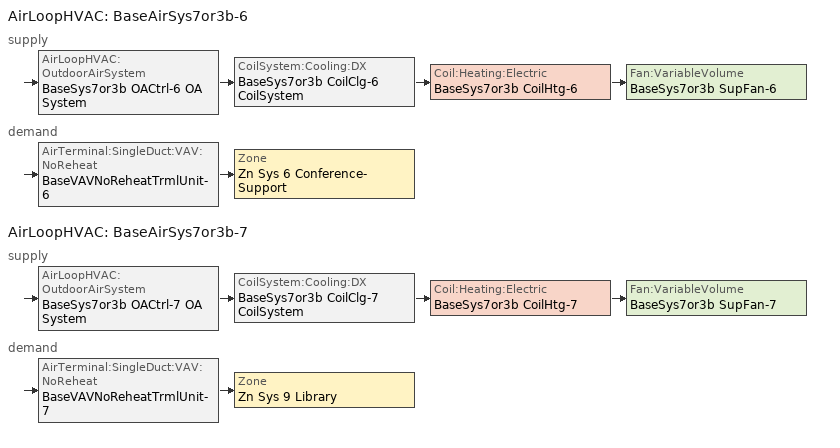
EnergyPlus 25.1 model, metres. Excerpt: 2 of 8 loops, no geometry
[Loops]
AirLoopHVAC 'BaseAirSys7or3b-6'
 supply: AirLoopHVAC:OutdoorAirSystem 'BaseSys7or3b OACtrl-6 OA System' > CoilSystem:Cooling:DX 'BaseSys7or3b CoilClg-6 CoilSystem' > Coil:Heating:Electric 'BaseSys7or3b CoilHtg-6' > Fan:VariableVolume 'BaseSys7or3b SupFan-6'
 demand: AirTerminal:SingleDuct:VAV:NoReheat 'BaseVAVNoReheatTrmlUnit-6' > Zone 'Zn Sys 6 Conference-Support'
AirLoopHVAC 'BaseAirSys7or3b-7'
 supply: AirLoopHVAC:OutdoorAirSystem 'BaseSys7or3b OACtrl-7 OA System' > CoilSystem:Cooling:DX 'BaseSys7or3b CoilClg-7 CoilSystem' > Coil:Heating:Electric 'BaseSys7or3b CoilHtg-7' > Fan:VariableVolume 'BaseSys7or3b SupFan-7'
 demand: AirTerminal:SingleDuct:VAV:NoReheat 'BaseVAVNoReheatTrmlUnit-7' > Zone 'Zn Sys 9 Library'
[ZoneControl:Thermostat] Temperature Difference Between Cutout And Setpoint {deltaC}=0
Name | Zone or ZoneList | Control Type Schedule | Control 1
Zn Sys 6 Conference-Support Thermostat | Zn Sys 6 Conference-Support | Zn Sys 6 Conference-Support Thermostat Schedule | Zn Sys 6 Conference-Support Thermostat
Zn Sys 9 Library Thermostat | Zn Sys 9 Library | Zn Sys 9 Library Thermostat Schedule | Zn Sys 9 Library Thermostat
[ThermostatSetpoint:DualSetpoint] Heating Setpoint Temperature Schedule=OfficeHtgSetpt; Cooling Setpoint Temperature Schedule=OfficeClgSetpt
Zn Sys 6 Conference-Support Thermostat; Zn Sys 9 Library Thermostat
[Fan:ZoneExhaust] Availability Schedule=OfficeHVACAvail; Fan Total Efficiency=0.6; Pressure Rise {Pa}=0; System Availability Manager Coupling Mode=Decoupled; Balanced Exhaust Fraction Schedule=On
Name | Maximum Flow Rate {m3/s}
Zn Sys 6 Conference-Support BaseExhFan | 0.319381
Zn Sys 9 Library BaseExhFan | 0.129452
[AirTerminal:SingleDuct:VAV:NoReheat] Availability Schedule=Always On Discrete; Maximum Air Flow Rate {m3/s}=Autosize; Zone Minimum Air Flow Input Method=FixedFlowRate; Constant Minimum Air Flow Fraction=0.3
Name | Fixed Minimum Air Flow Rate {m3/s}
BaseVAVNoReheatTrmlUnit-6 | 0.317532
BaseVAVNoReheatTrmlUnit-7 | 0.128703
[Zone equipment]
Zn Sys 6 Conference-Support: Zn Sys 6 Conference-Support BaseExhFan, BaseVAVNoReheatTrmlUnit-6
Zn Sys 9 Library: Zn Sys 9 Library BaseExhFan, BaseVAVNoReheatTrmlUnit-7
[Sizing:Zone] Zone Cooling Design Supply Air Temperature Input Method=TemperatureDifference; Zone Cooling Design Supply Air Temperature {C}=14; Zone Cooling Design Supply Air Temperature Difference {deltaC}=11.1111; Zone Heating Design Supply Air Temperature Input Method=TemperatureDifference; Zone Heating Design Supply Air Temperature {C}=40; Zone Heating Design Supply Air Temperature Difference {deltaC}=13.8889; Zone Cooling Design Supply Air Humidity Ratio {kgWater/kgDryAir}=0.0085; Zone Heating Design Supply Air Humidity Ratio {kgWater/kgDryAir}=0.008; Zone Heating Sizing Factor=1; Zone Cooling Sizing Factor=1; Cooling Design Air Flow Method=DesignDay; Cooling Design Air Flow Rate {m3/s}=0; Cooling Minimum Air Flow per Zone Floor Area {m3/s-m2}=0; Cooling Minimum Air Flow {m3/s}=0; Cooling Minimum Air Flow Fraction=0; Heating Design Air Flow Method=DesignDayWithLimit; Heating Design Air Flow Rate {m3/s}=0; Heating Maximum Air Flow per Zone Floor Area {m3/s-m2}=0; Heating Maximum Air Flow {m3/s}=0; Heating Maximum Air Flow Fraction=0.5; Account for Dedicated Outdoor Air System=No; Zone Load Sizing Method=Sensible Load Only No Latent Load; Zone Latent Cooling Design Supply Air Humidity Ratio Input Method=HumidityRatioDifference; Zone Cooling Design Supply Air Humidity Ratio Difference {kgWater/kgDryAir}=0.005; Zone Latent Heating Design Supply Air Humidity Ratio Input Method=HumidityRatioDifference; Zone Humidification Design Supply Air Humidity Ratio Difference {kgWater/kgDryAir}=0.005; Type of Space Sum to Use=Coincident
Name | Design Specification Outdoor Air Object
Zn Sys 6 Conference-Support | Zn Sys 6 Conference-Support Design Specification Outdoor Air
Zn Sys 9 Library | Zn Sys 9 Library Design Specification Outdoor Air
[DesignSpecification:OutdoorAir] Outdoor Air Method=Maximum; Outdoor Air Flow per Person {m3/s-person}=0; Outdoor Air Flow per Zone {m3/s}=0; Outdoor Air Flow Air Changes per Hour {1/hr}=0
Name | Outdoor Air Flow per Zone Floor Area {m3/s-m2}
Zn Sys 6 Conference-Support Design Specification Outdoor Air | 0.0025146
Zn Sys 9 Library Design Specification Outdoor Air | 0.000762
[AirLoopHVAC] Design Supply Air Flow Rate {m3/s}=AutoSize; Design Return Air Flow Fraction of Supply Air Flow=1
BaseAirSys7or3b-6; BaseAirSys7or3b-7
[Sizing:System] Type of Load to Size On=Sensible; Design Outdoor Air Flow Rate {m3/s}=Autosize; Central Heating Maximum System Air Flow Ratio=0.5; Preheat Design Temperature {C}=5.68434e-14; Preheat Design Humidity Ratio {kgWater/kgDryAir}=0; Precool Design Temperature {C}=5.68434e-14; Precool Design Humidity Ratio {kgWater/kgDryAir}=0; Central Cooling Design Supply Air Temperature {C}=12.7778; Central Heating Design Supply Air Temperature {C}=35; Type of Zone Sum to Use=NonCoincident; 100% Outdoor Air in Cooling=No; 100% Outdoor Air in Heating=No; Central Cooling Design Supply Air Humidity Ratio {kgWater/kgDryAir}=0.0085; Central Heating Design Supply Air Humidity Ratio {kgWater/kgDryAir}=0.008; Cooling Supply Air Flow Rate Method=DesignDay; Cooling Supply Air Flow Rate {m3/s}=0; Cooling Supply Air Flow Rate Per Floor Area {m3/s-m2}=0.00996765; Cooling Fraction of Autosized Cooling Supply Air Flow Rate=1; Cooling Supply Air Flow Rate Per Unit Cooling Capacity {m3/s-W}=3.94755e-05; Heating Supply Air Flow Rate Method=DesignDay; Heating Supply Air Flow Rate {m3/s}=0; Heating Supply Air Flow Rate Per Floor Area {m3/s-m2}=0.00996765; Heating Fraction of Autosized Heating Supply Air Flow Rate=1; Heating Fraction of Autosized Cooling Supply Air Flow Rate=1; Heating Supply Air Flow Rate Per Unit Heating Capacity {m3/s-W}=3.15882e-05; System Outdoor Air Method=ZoneSum; Zone Maximum Outdoor Air Fraction=1; Cooling Design Capacity Method=CoolingDesignCapacity; Cooling Design Capacity {W}=Autosize; Cooling Design Capacity Per Floor Area {W/m2}=234.7; Fraction of Autosized Cooling Design Capacity=1; Heating Design Capacity Method=HeatingDesignCapacity; Heating Design Capacity {W}=Autosize; Heating Design Capacity Per Floor Area {W/m2}=157; Fraction of Autosized Heating Design Capacity=1; Central Cooling Capacity Control Method=OnOff; Occupant Diversity=Autosize
BaseAirSys7or3b-6; BaseAirSys7or3b-7
[AvailabilityManager:NightCycle] Applicability Schedule=Always On Discrete; Fan Schedule=OfficeHVACAvail; Control Type=CycleOnControlZone; Thermostat Tolerance {deltaC}=1.11111; Cycling Run Time Control Type=ThermostatWithMinimumRunTime; Cycling Run Time {s}=900
Name | Control Zone or Zone List
Availability Manager Night Cycle 6 | Zn Sys 6 Conference-Support
Availability Manager Night Cycle 8 | Zn Sys 9 Library
[Controller:OutdoorAir] Minimum Outdoor Air Flow Rate {m3/s}=0; Maximum Outdoor Air Flow Rate {m3/s}=Autosize; Economizer Control Type=NoEconomizer; Economizer Control Action Type=ModulateFlow; Economizer Maximum Limit Enthalpy {J/kg}=64000; Lockout Type=NoLockout; Minimum Limit Type=FixedMinimum; High Humidity Control=No; High Humidity Outdoor Air Flow Ratio=1; Control High Indoor Humidity Based on Outdoor Humidity Ratio=Yes; Heat Recovery Bypass Control Type=BypassWhenOAFlowGreaterThanMinimum; Economizer Operation Staging=InterlockedWithMechanicalCooling
Name | Minimum Outdoor Air Schedule | Mechanical Ventilation Controller
BaseSys7or3b OACtrl-6 | BaseSys7or3b OACtrl-6 Schedule | BaseSys7or3b OACtrl-6 Mech Vent Controller
BaseSys7or3b OACtrl-7 | BaseSys7or3b OACtrl-7 Schedule | BaseSys7or3b OACtrl-7 Mech Vent Controller
[Controller:MechanicalVentilation] Demand Controlled Ventilation=No; System Outdoor Air Method=ZoneSum
Name | Availability Schedule | Zone or ZoneList Name 1 | Design Specification Outdoor Air Object Name 1
BaseSys7or3b OACtrl-6 Mech Vent Controller | BaseSys7or3b OACtrl-6 Schedule | Zn Sys 6 Conference-Support | Zn Sys 6 Conference-Support Design Specification Outdoor Air
BaseSys7or3b OACtrl-7 Mech Vent Controller | BaseSys7or3b OACtrl-7 Schedule | Zn Sys 9 Library | Zn Sys 9 Library Design Specification Outdoor Air
[SetpointManager:MixedAir] Control Variable=Temperature
Name | Setpoint Node or NodeList
BaseSys7or3b OACtrl-6 OA System Mixed Air Node OS Default SPM | BaseSys7or3b OACtrl-6 OA System Mixed Air Node
BaseSys7or3b CoilClg-6 Outlet Node OS Default SPM | BaseSys7or3b CoilClg-6 Outlet Node
BaseSys7or3b CoilHtg-6 Outlet Node OS Default SPM | BaseSys7or3b CoilHtg-6 Outlet Node
BaseSys7or3b OACtrl-7 OA System Mixed Air Node OS Default SPM | BaseSys7or3b OACtrl-7 OA System Mixed Air Node
BaseSys7or3b CoilClg-7 Outlet Node OS Default SPM | BaseSys7or3b CoilClg-7 Outlet Node
BaseSys7or3b CoilHtg-7 Outlet Node OS Default SPM | BaseSys7or3b CoilHtg-7 Outlet Node
[CoilSystem:Cooling:DX] Availability Schedule=Always On Discrete
Name | Cooling Coil
BaseSys7or3b CoilClg-6 CoilSystem | BaseSys7or3b CoilClg-6
BaseSys7or3b CoilClg-7 CoilSystem | BaseSys7or3b CoilClg-7
[Coil:Cooling:DX:SingleSpeed] Availability Schedule=Always On Discrete; Gross Rated Total Cooling Capacity {W}=Autosize; Gross Rated Sensible Heat Ratio=Autosize; Gross Rated Cooling COP {W/W}=3; Rated Air Flow Rate {m3/s}=Autosize; Rated Evaporator Fan Power Per Volume Flow Rate 2017 {W/(m3/s)}=773.3; Rated Evaporator Fan Power Per Volume Flow Rate 2023 {W/(m3/s)}=934.4; Total Cooling Capacity Function of Temperature Curve=CoilClgDXQRatio_fTwbToadbSI; Total Cooling Capacity Function of Flow Fraction Curve=CoilClgDXSnglQRatio_fCFMRatio; Energy Input Ratio Function of Temperature Curve=CoilClgDXEIRRatio_fTwbToadbSI; Energy Input Ratio Function of Flow Fraction Curve=CoilClgDXSnglEIRRatio_fCFMRatio; Part Load Fraction Correlation Curve=CoilClgDXEIRRatio_fQFrac; Minimum Outdoor Dry-Bulb Temperature for Compressor Operation {C}=-25; Nominal Time for Condensate Removal to Begin {s}=0; Ratio of Initial Moisture Evaporation Rate and Steady State Latent Capacity=0; Maximum Cycling Rate {cycles/hr}=0; Latent Capacity Time Constant {s}=0; Condenser Type=AirCooled; Evaporative Condenser Effectiveness=0.9; Evaporative Condenser Air Flow Rate {m3/s}=Autosize; Evaporative Condenser Pump Rated Power Consumption {W}=Autosize; Crankcase Heater Capacity {W}=0; Maximum Outdoor Dry-Bulb Temperature for Crankcase Heater Operation {C}=10; Basin Heater Capacity {W/K}=0; Basin Heater Setpoint Temperature {C}=2
BaseSys7or3b CoilClg-6; BaseSys7or3b CoilClg-7
[SetpointManager:SingleZone:Reheat] Control Variable=Temperature; Minimum Supply Air Temperature {C}=12.7778; Maximum Supply Air Temperature {C}=35
Name | Control Zone | Setpoint Node or NodeList
Setpoint Manager Single Zone Reheat 6 | Zn Sys 6 Conference-Support | BaseSys7or3b SupFan-6 Outlet Node
Setpoint Manager Single Zone Reheat 8 | Zn Sys 9 Library | BaseSys7or3b SupFan-7 Outlet Node
[Coil:Heating:Electric] Availability Schedule=Always On Discrete; Efficiency=1; Nominal Capacity {W}=Autosize
BaseSys7or3b CoilHtg-6; BaseSys7or3b CoilHtg-7
[Fan:VariableVolume] Availability Schedule=OfficeHVACAvail; Fan Total Efficiency=1; Pressure Rise {Pa}=0; Maximum Flow Rate {m3/s}=AutoSize; Fan Power Minimum Flow Rate Input Method=FixedFlowRate; Fan Power Minimum Flow Fraction=0; Fan Power Minimum Air Flow Rate {m3/s}=0; Motor Efficiency=1; Motor In Airstream Fraction=1; Fan Power Coefficient 1=0.027828; Fan Power Coefficient 2=0.026583; Fan Power Coefficient 3=-0.087069; Fan Power Coefficient 4=1.03092; Fan Power Coefficient 5=0
BaseSys7or3b SupFan-6; BaseSys7or3b SupFan-7
[Schedule:Year]
OfficeHtgSetpt: OfficeHtgSetptWk, 1, 1, 12, 31
OfficeClgSetpt: OfficeClgSetptWk, 1, 1, 12, 31
OfficeHVACAvail: OfficeHVACAvailWk, 1, 1, 12, 31
On: OnWk, 1, 1, 12, 31
BaseSys7or3b OACtrl-6 Schedule: BaseSys7or3b OACtrl-6 Schedule Week 1, 1, 1, 12, 31
BaseSys7or3b OACtrl-7 Schedule: BaseSys7or3b OACtrl-7 Schedule Week 1, 1, 1, 12, 31
[Schedule:Week:Daily]
OfficeHtgSetptWk: OfficeHtgSetptSun, OfficeHtgSetptWD, OfficeHtgSetptWD, OfficeHtgSetptWD, OfficeHtgSetptWD, OfficeHtgSetptWD, OfficeHtgSetptSat, OfficeHtgSetptSun, OfficeHtgSetptWD, OfficeHtgSetptWD, OfficeHtgSetptSun, OfficeHtgSetptSun
OfficeClgSetptWk: OfficeClgSetptSun, OfficeClgSetptWD, OfficeClgSetptWD, OfficeClgSetptWD, OfficeClgSetptWD, OfficeClgSetptWD, OfficeClgSetptSat, OfficeClgSetptSun, OfficeClgSetptWD, OfficeClgSetptWD, OfficeClgSetptSun, OfficeClgSetptSun
OfficeHVACAvailWk: OfficeHVACAvailSun, OfficeHVACAvailWD, OfficeHVACAvailWD, OfficeHVACAvailWD, OfficeHVACAvailWD, OfficeHVACAvailWD, OfficeHVACAvailSat, OfficeHVACAvailSun, AllOnHVACAvailDay, AllOnHVACAvailDay, OfficeHVACAvailSun, OfficeHVACAvailSun
OnWk: OnDay, OnDay, OnDay, OnDay, OnDay, OnDay, OnDay, OnDay, OnDay, OnDay, OnDay, OnDay
BaseSys7or3b OACtrl-6 Schedule Week 1: BaseSys7or3b OACtrl-6 Schedule Week 1 Sunday, BaseSys7or3b OACtrl-6 Schedule Week 1 Monday, BaseSys7or3b OACtrl-6 Schedule Week 1 Tuesday, BaseSys7or3b OACtrl-6 Schedule Week 1 Wednesday, BaseSys7or3b OACtrl-6 Schedule Week 1 Thursday, BaseSys7or3b OACtrl-6 Schedule Week 1 Friday, BaseSys7or3b OACtrl-6 Schedule Week 1 Saturday, BaseSys7or3b OACtrl-6 Schedule Week 1 Holiday, BaseSys7or3b OACtrl-6 Schedule Week 1 Summer, BaseSys7or3b OACtrl-6 Schedule Week 1 Winter, BaseSys7or3b OACtrl-6 Schedule Week 1 Custom 1, BaseSys7or3b OACtrl-6 Schedule Week 1 Custom 2
BaseSys7or3b OACtrl-7 Schedule Week 1: BaseSys7or3b OACtrl-7 Schedule Week 1 Sunday, BaseSys7or3b OACtrl-7 Schedule Week 1 Monday, BaseSys7or3b OACtrl-7 Schedule Week 1 Tuesday, BaseSys7or3b OACtrl-7 Schedule Week 1 Wednesday, BaseSys7or3b OACtrl-7 Schedule Week 1 Thursday, BaseSys7or3b OACtrl-7 Schedule Week 1 Friday, BaseSys7or3b OACtrl-7 Schedule Week 1 Saturday, BaseSys7or3b OACtrl-7 Schedule Week 1 Holiday, BaseSys7or3b OACtrl-7 Schedule Week 1 Summer, BaseSys7or3b OACtrl-7 Schedule Week 1 Winter, BaseSys7or3b OACtrl-7 Schedule Week 1 Custom 1, BaseSys7or3b OACtrl-7 Schedule Week 1 Custom 2
[Schedule:Day:Interval]
OnDay; AllOnHVACAvailDay; BaseSys7or3b OACtrl-6 Schedule Week 1 Summer; BaseSys7or3b OACtrl-6 Schedule Week 1 Winter; BaseSys7or3b OACtrl-7 Schedule Week 1 Summer; BaseSys7or3b OACtrl-7 Schedule Week 1 Winter: No, 01:00, 1, 02:00, 1, 03:00, 1, 04:00, 1, 05:00, 1, 06:00, 1, 07:00, 1, 08:00, 1, 09:00, 1, 10:00, 1, 11:00, 1, 12:00, 1, 13:00, 1, 14:00, 1, 15:00, 1, 16:00, 1, 17:00, 1, 18:00, 1, 19:00, 1, 20:00, 1, 21:00, 1, 22:00, 1, 23:00, 1, 24:00, 1
OfficeHtgSetptSun: No, 01:00, 15.5556, 02:00, 15.5556, 03:00, 15.5556, 04:00, 15.5556, 05:00, 15.5556, 06:00, 15.5556, 07:00, 15.5556, 08:00, 15.5556, 09:00, 15.5556, 10:00, 15.5556, 11:00, 15.5556, 12:00, 15.5556, 13:00, 15.5556, 14:00, 15.5556, 15:00, 15.5556, 16:00, 15.5556, 17:00, 15.5556, 18:00, 15.5556, 19:00, 15.5556, 20:00, 15.5556, 21:00, 15.5556, 22:00, 15.5556, 23:00, 15.5556, 24:00, 15.5556
OfficeHtgSetptWD: No, 01:00, 15.5556, 02:00, 15.5556, 03:00, 15.5556, 04:00, 15.5556, 05:00, 15.5556, 06:00, 21.1111, 07:00, 21.1111, 08:00, 21.1111, 09:00, 21.1111, 10:00, 21.1111, 11:00, 21.1111, 12:00, 21.1111, 13:00, 21.1111, 14:00, 21.1111, 15:00, 21.1111, 16:00, 21.1111, 17:00, 21.1111, 18:00, 21.1111, 19:00, 21.1111, 20:00, 21.1111, 21:00, 21.1111, 22:00, 21.1111, 23:00, 21.1111, 24:00, 21.1111
OfficeHtgSetptSat: No, 01:00, 15.5556, 02:00, 15.5556, 03:00, 15.5556, 04:00, 15.5556, 05:00, 15.5556, 06:00, 21.1111, 07:00, 21.1111, 08:00, 21.1111, 09:00, 21.1111, 10:00, 21.1111, 11:00, 21.1111, 12:00, 21.1111, 13:00, 21.1111, 14:00, 21.1111, 15:00, 21.1111, 16:00, 21.1111, 17:00, 21.1111, 18:00, 21.1111, 19:00, 21.1111, 20:00, 15.5556, 21:00, 15.5556, 22:00, 15.5556, 23:00, 15.5556, 24:00, 15.5556
OfficeClgSetptSun: No, 01:00, 29.4444, 02:00, 29.4444, 03:00, 29.4444, 04:00, 29.4444, 05:00, 29.4444, 06:00, 29.4444, 07:00, 29.4444, 08:00, 29.4444, 09:00, 29.4444, 10:00, 29.4444, 11:00, 29.4444, 12:00, 29.4444, 13:00, 29.4444, 14:00, 29.4444, 15:00, 29.4444, 16:00, 29.4444, 17:00, 29.4444, 18:00, 29.4444, 19:00, 29.4444, 20:00, 29.4444, 21:00, 29.4444, 22:00, 29.4444, 23:00, 29.4444, 24:00, 29.4444
OfficeClgSetptWD: No, 01:00, 29.4444, 02:00, 29.4444, 03:00, 29.4444, 04:00, 29.4444, 05:00, 29.4444, 06:00, 23.8889, 07:00, 23.8889, 08:00, 23.8889, 09:00, 23.8889, 10:00, 23.8889, 11:00, 23.8889, 12:00, 23.8889, 13:00, 23.8889, 14:00, 23.8889, 15:00, 23.8889, 16:00, 23.8889, 17:00, 23.8889, 18:00, 23.8889, 19:00, 23.8889, 20:00, 23.8889, 21:00, 23.8889, 22:00, 23.8889, 23:00, 23.8889, 24:00, 23.8889
OfficeClgSetptSat: No, 01:00, 29.4444, 02:00, 29.4444, 03:00, 29.4444, 04:00, 29.4444, 05:00, 29.4444, 06:00, 23.8889, 07:00, 23.8889, 08:00, 23.8889, 09:00, 23.8889, 10:00, 23.8889, 11:00, 23.8889, 12:00, 23.8889, 13:00, 23.8889, 14:00, 23.8889, 15:00, 23.8889, 16:00, 23.8889, 17:00, 23.8889, 18:00, 23.8889, 19:00, 23.8889, 20:00, 29.4444, 21:00, 29.4444, 22:00, 29.4444, 23:00, 29.4444, 24:00, 29.4444
OfficeHVACAvailSun; BaseSys7or3b OACtrl-6 Schedule Week 1 Custom 1; BaseSys7or3b OACtrl-6 Schedule Week 1 Custom 2; BaseSys7or3b OACtrl-6 Schedule Week 1 Holiday; BaseSys7or3b OACtrl-6 Schedule Week 1 Sunday; BaseSys7or3b OACtrl-7 Schedule Week 1 Custom 1; BaseSys7or3b OACtrl-7 Schedule Week 1 Custom 2; BaseSys7or3b OACtrl-7 Schedule Week 1 Holiday; BaseSys7or3b OACtrl-7 Schedule Week 1 Sunday: No, 01:00, 0, 02:00, 0, 03:00, 0, 04:00, 0, 05:00, 0, 06:00, 0, 07:00, 0, 08:00, 0, 09:00, 0, 10:00, 0, 11:00, 0, 12:00, 0, 13:00, 0, 14:00, 0, 15:00, 0, 16:00, 0, 17:00, 0, 18:00, 0, 19:00, 0, 20:00, 0, 21:00, 0, 22:00, 0, 23:00, 0, 24:00, 0
OfficeHVACAvailWD; BaseSys7or3b OACtrl-6 Schedule Week 1 Friday; BaseSys7or3b OACtrl-6 Schedule Week 1 Monday; BaseSys7or3b OACtrl-6 Schedule Week 1 Thursday; BaseSys7or3b OACtrl-6 Schedule Week 1 Tuesday; BaseSys7or3b OACtrl-6 Schedule Week 1 Wednesday; BaseSys7or3b OACtrl-7 Schedule Week 1 Friday; BaseSys7or3b OACtrl-7 Schedule Week 1 Monday; BaseSys7or3b OACtrl-7 Schedule Week 1 Thursday; BaseSys7or3b OACtrl-7 Schedule Week 1 Tuesday; BaseSys7or3b OACtrl-7 Schedule Week 1 Wednesday: No, 01:00, 0, 02:00, 0, 03:00, 0, 04:00, 0, 05:00, 0, 06:00, 1, 07:00, 1, 08:00, 1, 09:00, 1, 10:00, 1, 11:00, 1, 12:00, 1, 13:00, 1, 14:00, 1, 15:00, 1, 16:00, 1, 17:00, 1, 18:00, 1, 19:00, 1, 20:00, 1, 21:00, 1, 22:00, 1, 23:00, 1, 24:00, 1
OfficeHVACAvailSat; BaseSys7or3b OACtrl-6 Schedule Week 1 Saturday; BaseSys7or3b OACtrl-7 Schedule Week 1 Saturday: No, 01:00, 0, 02:00, 0, 03:00, 0, 04:00, 0, 05:00, 0, 06:00, 1, 07:00, 1, 08:00, 1, 09:00, 1, 10:00, 1, 11:00, 1, 12:00, 1, 13:00, 1, 14:00, 1, 15:00, 1, 16:00, 1, 17:00, 1, 18:00, 1, 19:00, 1, 20:00, 0, 21:00, 0, 22:00, 0, 23:00, 0, 24:00, 0
[Schedule:Compact]
Zn Sys 6 Conference-Support Thermostat Schedule; Zn Sys 9 Library Thermostat Schedule: Through: 12/31, For: AllDays, Until: 24:00, 4
[Schedule:Constant]
Always On Discrete: Hourly Value=1
[Curve:Biquadratic] Minimum Value of x {BasedOnField A2}=13.89; Maximum Value of x {BasedOnField A2}=25; Minimum Value of y {BasedOnField A3}=23.89; Maximum Value of y {BasedOnField A3}=46.11
Name | Coefficient1 Constant | Coefficient2 x | Coefficient3 x**2 | Coefficient4 y | Coefficient5 y**2 | Coefficient6 x*y
CoilClgDXQRatio_fTwbToadbSI | 0.86779 | 0.014245 | 0.000554 | -0.007569 | 3.2e-05 | -0.000191
CoilClgDXEIRRatio_fTwbToadbSI | 0.116709 | 0.028458 | -0.000411 | 0.021422 | 0.000162 | -0.00068
[Curve:Quadratic] Minimum Value of x {BasedOnField A2}=0; Maximum Value of x {BasedOnField A2}=100
Name | Coefficient1 Constant | Coefficient2 x | Coefficient3 x**2 | Minimum Curve Output {BasedOnField A3}
CoilClgDXSnglQRatio_fCFMRatio | 0.8 | 0.2 | 0 | 0.8
CoilClgDXSnglEIRRatio_fCFMRatio | 1.156 | -0.1816 | 0.0256
[Curve:Cubic]
CoilClgDXEIRRatio_fQFrac: Coefficient1 Constant=0; Coefficient2 x=5.1091; Coefficient3 x**2=-8.5515; Coefficient4 x**3=4.4744; Minimum Value of x {BasedOnField A2}=0.7; Maximum Value of x {BasedOnField A2}=1; Minimum Curve Output {BasedOnField A3}=0.92; Maximum Curve Output {BasedOnField A3}=1
